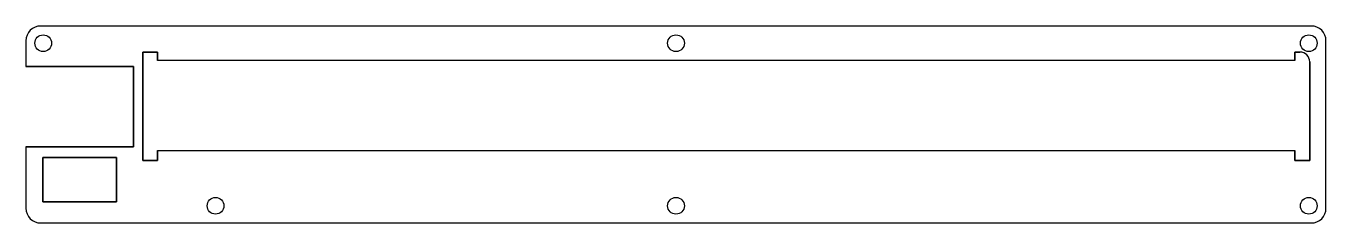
# Model space of a CAD drawing. Extents: x -27 to 237, y -15 to 25.
import ezdxf

# ---------------------------------------------------------------- set-up
doc = ezdxf.new("R2010")
doc.units = 0
doc.layers.add('Body004', color=7, linetype='CONTINUOUS')

msp = doc.modelspace()

# ---------------------------------------------------------------- linework, layer by layer
at = {"layer": 'Body004'}
for p, q in [((-23.7, 25.3, -4), (-23.7, 25.3)), ((234.3, 25.3, -4), (-23.7, 25.3, -4)), ((234.3, 25.3), (-23.7, 25.3)), ((-23.7, 25.3, -4), (-23.7, 25.3)), ((234.3, 25.3, -4), (-23.7, 25.3, -4)), ((234.3, 25.3), (-23.7, 25.3)), ((234.3, 25.3, -4), (234.3, 25.3)), ((234.3, 25.3, -4), (234.3, 25.3)), ((-26.7, 22.3, -4), (-26.7, 22.3)), ((-26.7, 22.3, -4), (-26.7, 17.05, -4)), ((-26.7, 22.3), (-26.7, 17.05)), ((-26.7, 22.3, -4), (-26.7, 17.05, -4)), ((-26.7, 22.3), (-26.7, 17.05)), ((-26.7, 22.3, -4), (-26.7, 22.3)), ((-21.5, 21.8, -4), (-21.5, 21.8)), ((-21.5, 21.8, -4), (-21.5, 21.8)), ((107, 21.8, -4), (107, 21.8)), ((107, 21.8, -4), (107, 21.8)), ((235.5, 21.8, -4), (235.5, 21.8)), ((235.5, 21.8, -4), (235.5, 21.8)), ((237.3, 22.3, -4), (237.3, 22.3)), ((237.3, -11.7, -4), (237.3, 22.3, -4)), ((237.3, -11.7), (237.3, 22.3)), ((237.3, 22.3, -4), (237.3, 22.3)), ((237.3, -11.7, -4), (237.3, 22.3, -4)), ((237.3, -11.7), (237.3, 22.3)), ((-3, 20, -4), (0, 20, -4)), ((-3, -2, -4), (-3, 20, -4)), ((0, 20), (-3, 20)), ((-3, 20), (-3, -2)), ((-3, 20, -4), (0, 20, -4)), ((0, 20), (-3, 20)), ((-3, 20, -4), (-3, 20)), ((-3, -2, -4), (-3, 20, -4)), ((-3, 20, -4), (-3, 20)), ((-3, 20), (-3, -2)), ((0, 20, -4), (0, 18.3, -4)), ((0, 18.3), (0, 20)), ((0, 20, -4), (0, 20)), ((0, 20, -4), (0, 18.3, -4)), ((0, 18.3), (0, 20)), ((0, 20, -4), (0, 20)), ((231, 18.3, -4), (231, 20, -4)), ((231, 20, -4), (232, 20, -4)), ((231, 20), (231, 18.3)), ((232, 20), (231, 20)), ((231, 18.3, -4), (231, 20, -4)), ((231, 20, -4), (231, 20)), ((231, 20), (231, 18.3)), ((231, 20, -4), (232, 20, -4)), ((232, 20), (231, 20)), ((231, 20, -4), (231, 20)), ((232, 20, -4), (232, 20)), ((232, 20, -4), (232, 20)), ((-26.7, 17.05, -4), (-4.9, 17.05, -4)), ((-4.9, 17.05), (-26.7, 17.05)), ((-26.7, 17.05, -4), (-26.7, 17.05)), ((-26.7, 17.05, -4), (-4.9, 17.05, -4)), ((-4.9, 17.05), (-26.7, 17.05)), ((-26.7, 17.05, -4), (-26.7, 17.05)), ((-4.9, 17.05, -4), (-4.9, 0.75, -4)), ((-4.9, 0.75), (-4.9, 17.05)), ((-4.9, 17.05, -4), (-4.9, 17.05)), ((-4.9, 17.05, -4), (-4.9, 0.75, -4)), ((-4.9, 0.75), (-4.9, 17.05)), ((-4.9, 17.05, -4), (-4.9, 17.05)), ((231, 18.3, -4), (0, 18.3, -4)), ((231, 18.3), (0, 18.3)), ((0, 18.3, -4), (0, 18.3)), ((231, 18.3, -4), (0, 18.3, -4)), ((0, 18.3, -4), (0, 18.3)), ((231, 18.3), (0, 18.3)), ((231, 18.3), (231, 18.3, -4)), ((231, 18.3), (231, 18.3, -4)), ((234, 18, -4), (234, -2, -4)), ((234, -2), (234, 18)), ((234, 18, -4), (234, 18)), ((234, 18, -4), (234, -2, -4)), ((234, -2), (234, 18)), ((234, 18, -4), (234, 18)), ((-26.7, 0.75, -4), (-26.7, -11.7, -4)), ((-4.9, 0.75, -4), (-26.7, 0.75, -4)), ((-26.7, 0.75), (-26.7, -11.7)), ((-26.7, 0.75), (-4.9, 0.75)), ((-26.7, 0.75, -4), (-26.7, -11.7, -4)), ((-26.7, 0.75), (-26.7, -11.7)), ((-26.7, 0.75), (-26.7, 0.75, -4)), ((-4.9, 0.75, -4), (-26.7, 0.75, -4)), ((-26.7, 0.75), (-26.7, 0.75, -4)), ((-26.7, 0.75), (-4.9, 0.75)), ((-4.9, 0.75, -4), (-4.9, 0.75)), ((-4.9, 0.75, -4), (-4.9, 0.75)), ((0, 0, -4), (231, 0, -4)), ((0, 0), (231, 0)), ((0, 0, -4), (231, 0, -4)), ((0, 0), (231, 0)), ((231, -2, -4), (231, 0, -4)), ((231, 0), (231, -2)), ((231, 0, -4), (231, 0)), ((231, -2, -4), (231, 0, -4)), ((231, 0, -4), (231, 0)), ((231, 0), (231, -2)), ((-23.3, -10.4, -4), (-23.3, -1.4, -4)), ((-23.3, -1.4, -4), (-8.3, -1.4, -4)), ((-8.3, -1.4), (-23.3, -1.4)), ((-23.3, -1.4), (-23.3, -10.4)), ((-23.3, -10.4, -4), (-23.3, -1.4, -4)), ((-23.3, -1.4, -4), (-23.3, -1.4)), ((-23.3, -1.4), (-23.3, -10.4)), ((-23.3, -1.4, -4), (-8.3, -1.4, -4)), ((-8.3, -1.4), (-23.3, -1.4)), ((-23.3, -1.4, -4), (-23.3, -1.4)), ((-8.3, -1.4, -4), (-8.3, -10.4, -4)), ((-8.3, -10.4), (-8.3, -1.4)), ((-8.3, -1.4, -4), (-8.3, -1.4)), ((-8.3, -1.4, -4), (-8.3, -10.4, -4)), ((-8.3, -10.4), (-8.3, -1.4)), ((-8.3, -1.4, -4), (-8.3, -1.4)), ((0, -2, -4), (-3, -2, -4)), ((-3, -2), (0, -2)), ((-3, -2, -4), (-3, -2)), ((0, -2, -4), (-3, -2, -4)), ((-3, -2, -4), (-3, -2)), ((-3, -2), (0, -2)), ((0, 0, -4), (0, -2, -4)), ((0, -2), (0, 0)), ((0, 0, -4), (0, -2, -4)), ((0, -2), (0, 0)), ((0, 0, -4), (0, 0)), ((0, 0, -4), (0, 0)), ((0, -2, -4), (0, -2)), ((0, -2, -4), (0, -2)), ((234, -2, -4), (231, -2, -4)), ((231, -2), (234, -2)), ((231, -2, -4), (231, -2)), ((234, -2, -4), (231, -2, -4)), ((231, -2, -4), (231, -2)), ((231, -2), (234, -2)), ((234, -2, -4), (234, -2)), ((234, -2, -4), (234, -2)), ((-8.3, -10.4, -4), (-23.3, -10.4, -4)), ((-23.3, -10.4), (-8.3, -10.4)), ((-23.3, -10.4, -4), (-23.3, -10.4)), ((-8.3, -10.4, -4), (-23.3, -10.4, -4)), ((-23.3, -10.4, -4), (-23.3, -10.4)), ((-23.3, -10.4), (-8.3, -10.4)), ((-8.3, -10.4, -4), (-8.3, -10.4)), ((-8.3, -10.4, -4), (-8.3, -10.4)), ((-26.7, -11.7, -4), (-26.7, -11.7)), ((-26.7, -11.7, -4), (-26.7, -11.7)), ((13.5, -11.2, -4), (13.5, -11.2)), ((13.5, -11.2, -4), (13.5, -11.2)), ((107, -11.2, -4), (107, -11.2)), ((107, -11.2, -4), (107, -11.2)), ((235.5, -11.2, -4), (235.5, -11.2)), ((235.5, -11.2, -4), (235.5, -11.2)), ((237.3, -11.7, -4), (237.3, -11.7)), ((237.3, -11.7, -4), (237.3, -11.7)), ((-23.7, -14.7, -4), (234.3, -14.7, -4)), ((-23.7, -14.7), (234.3, -14.7)), ((-23.7, -14.7, -4), (-23.7, -14.7)), ((-23.7, -14.7, -4), (234.3, -14.7, -4)), ((-23.7, -14.7), (234.3, -14.7)), ((-23.7, -14.7, -4), (-23.7, -14.7)), ((234.3, -14.7, -4), (234.3, -14.7)), ((234.3, -14.7, -4), (234.3, -14.7))]:
    msp.add_line(p, q, dxfattribs=at)
for centre in [(-23.2, 21.8), (-23.2, 21.8), (-23.2, 21.8), (-23.2, 21.8), (105.3, 21.8), (105.3, 21.8), (105.3, 21.8), (105.3, 21.8), (233.8, 21.8), (233.8, 21.8), (233.8, 21.8), (233.8, 21.8), (11.8, -11.2), (11.8, -11.2), (11.8, -11.2), (11.8, -11.2), (105.3, -11.2), (105.3, -11.2), (105.3, -11.2), (105.3, -11.2), (233.8, -11.2), (233.8, -11.2), (233.8, -11.2), (233.8, -11.2)]:
    msp.add_circle(centre, 1.7, dxfattribs=at)
for centre, radius, start, end in [((-23.7, 22.3, -4), 3, 90, 180), ((-23.7, 22.3), 3, 90, 180), ((-23.7, 22.3, -4), 3, 90, 180), ((-23.7, 22.3), 3, 90, 180), ((234.3, 22.3, -4), 3, 0, 90), ((234.3, 22.3), 3, 0, 90), ((234.3, 22.3, -4), 3, 0, 90), ((234.3, 22.3), 3, 0, 90), ((232, 18, -4), 2, 0, 90), ((232, 18), 2, 0, 90), ((232, 18, -4), 2, 0, 90), ((232, 18), 2, 0, 90), ((-23.7, -11.7, -4), 3, -180, -90), ((-23.7, -11.7), 3, -180, -90), ((-23.7, -11.7, -4), 3, -180, -90), ((-23.7, -11.7), 3, -180, -90), ((234.3, -11.7, -4), 3, -90, 0), ((234.3, -11.7), 3, -90, 0), ((234.3, -11.7, -4), 3, -90, 0), ((234.3, -11.7), 3, -90, 0)]:
    msp.add_arc(centre, radius, start, end, dxfattribs=at)

doc.saveas('drawing.dxf')
